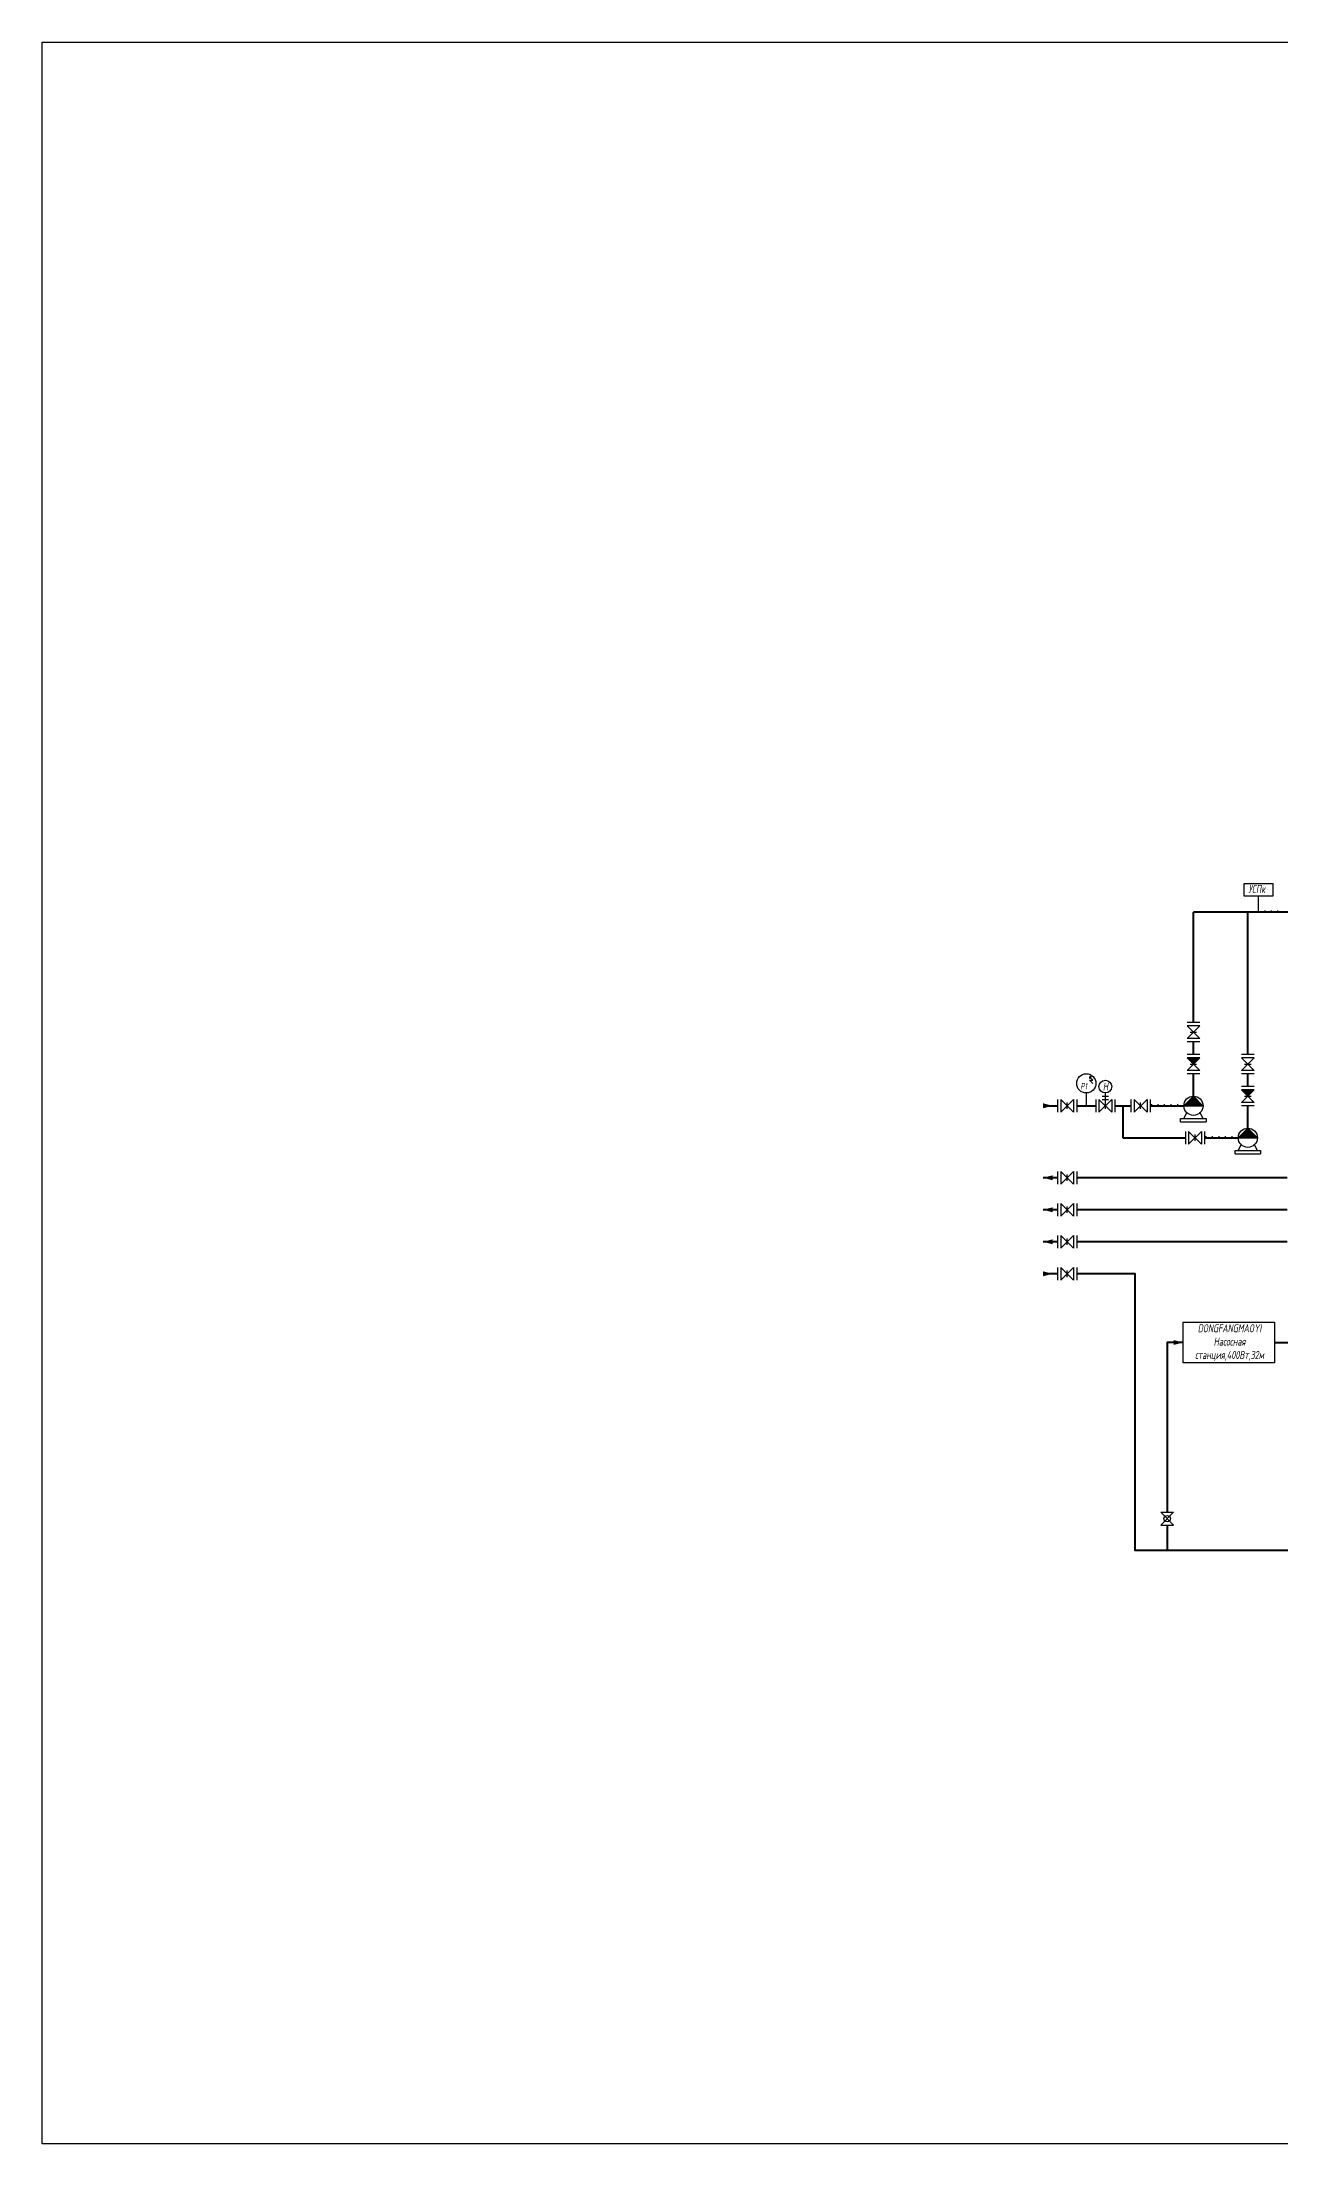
# Model space of a CAD drawing. Header units: millimetres. Extents: x -81605 to 298546, y -15960 to 81150.
# Drawn here: x 194142 to 232843, y -9893 to 55784 of the extents above; entities that cross this region are included whole.
import ezdxf

# ---------------------------------------------------------------- set-up
doc = ezdxf.new("R2010")
doc.units = ezdxf.units.MM
doc.layers.add('1', color=7, linetype='Continuous')
doc.layers.add('2', color=7, linetype='Continuous')
for name, color, linetype, lineweight in [('В10', 66, 'Continuous', 40), ('В50', 180, 'Continuous', 40), ('В60Н', 140, 'Continuous', 40), ('В70', 120, 'Continuous', 40), ('К20Н', 33, 'Continuous', 40)]:
    doc.layers.add(name, color=color, linetype=linetype, lineweight=lineweight)
doc.layers.add('К10', color=7, linetype='Continuous', lineweight=40, true_color=0xffbe00)
doc.styles.add('Eskd знаки', font='eskd.shx', dxfattribs={"width": 0.8, "oblique": 10})

msp = doc.modelspace()

# ---------------------------------------------------------------- hatches: boundary and pattern name
h = msp.add_hatch(color=256)
h.dxf.hatch_style = 1
h.paths.add_polyline_path([(230309, 24046), (229909, 24046), (230109, 23846)])
h = msp.add_hatch(color=256)
h.dxf.hatch_style = 1
h.paths.add_polyline_path([(232009, 23046), (231609, 23046), (231809, 22846)])
h = msp.add_hatch(color=256)
h.dxf.hatch_style = 1
h.paths.add_polyline_path([(230408, 22546), (230109, 22846), (229810, 22546)])
h = msp.add_hatch(color=256)
h.dxf.hatch_style = 1
h.paths.add_polyline_path([(232108, 21546), (231809, 21846), (231510, 21546)])

# ---------------------------------------------------------------- linework, layer by layer
for p, q in [((232350, 28596), (232350, 28646)), ((232550, 28596), (232550, 28646)), ((232750, 28596), (232750, 28646)), ((230309, 25146), (229909, 25146)), ((230309, 25046), (229909, 25046)), ((229909, 25046), (230309, 24646)), ((230309, 25046), (229909, 24646)), ((230309, 24646), (229909, 24646)), ((230309, 24546), (229909, 24546)), ((230009, 24846), (230209, 24846)), ((230309, 24146), (229909, 24146)), ((230309, 24046), (229909, 24046)), ((229909, 24046), (230309, 23646)), ((230309, 24046), (229909, 23646)), ((230309, 23646), (229909, 23646)), ((230009, 23846), (230209, 23846)), ((232009, 24146), (231609, 24146)), ((232009, 24046), (231609, 24046)), ((231609, 24046), (232009, 23646)), ((232009, 24046), (231609, 23646)), ((232009, 23646), (231609, 23646)), ((231709, 23846), (231909, 23846)), ((226962, 23346), (226862, 23446)), ((226962, 23246), (226862, 23346)), ((226862, 23346), (226962, 23346)), ((230309, 23546), (229909, 23546)), ((232009, 23546), (231609, 23546)), ((232009, 23146), (231609, 23146)), ((232009, 23046), (231609, 23046)), ((231609, 23046), (232009, 22646)), ((232009, 23046), (231609, 22646)), ((225864, 22746), (225864, 22346)), ((225964, 22746), (225964, 22346)), ((225964, 22346), (226364, 22746)), ((225964, 22746), (226364, 22346)), ((226164, 22446), (226164, 22646)), ((226364, 22746), (226364, 22346)), ((226464, 22746), (226464, 22346)), ((226762, 22946), (226762, 22546)), ((227059, 22746), (227059, 22346)), ((227159, 22746), (227159, 22346)), ((227159, 22346), (227559, 22746)), ((227159, 22746), (227559, 22346)), ((227259, 22846), (227459, 22846)), ((227259, 22746), (227459, 22746)), ((227359, 22446), (227359, 22946)), ((227559, 22746), (227559, 22346)), ((227659, 22746), (227659, 22346)), ((228159, 22746), (228159, 22346)), ((228259, 22746), (228259, 22346)), ((228259, 22346), (228659, 22746)), ((228259, 22746), (228659, 22346)), ((228459, 22446), (228459, 22646)), ((228659, 22746), (228659, 22346)), ((228759, 22746), (228759, 22346)), ((228809, 22546), (228809, 22596)), ((229009, 22546), (229009, 22596)), ((229209, 22546), (229209, 22596)), ((229409, 22546), (229409, 22596)), ((229609, 22596), (229609, 22546)), ((229809, 22546), (230409, 22546)), ((229809, 22146), (229909, 22346)), ((230409, 22146), (230309, 22346)), ((232009, 22646), (231609, 22646)), ((232009, 22546), (231609, 22546)), ((231709, 22846), (231909, 22846)), ((229709, 22046), (229709, 22146)), ((229709, 22146), (230509, 22146)), ((229709, 22046), (230509, 22046)), ((229860, 21746), (229860, 21346)), ((229960, 21746), (229960, 21346)), ((229960, 21346), (230360, 21746)), ((229960, 21746), (230360, 21346)), ((230360, 21746), (230360, 21346)), ((230460, 21746), (230460, 21346)), ((230509, 22146), (230509, 22046)), ((230160, 21446), (230160, 21646)), ((230510, 21546), (230510, 21596)), ((230710, 21546), (230710, 21596)), ((230910, 21546), (230910, 21596)), ((231110, 21546), (231110, 21596)), ((231310, 21596), (231310, 21546)), ((231409, 21046), (231409, 21146)), ((231409, 21146), (232209, 21146)), ((231409, 21046), (232209, 21046)), ((231509, 21546), (232109, 21546)), ((231509, 21146), (231609, 21346)), ((232109, 21146), (232009, 21346)), ((232209, 21146), (232209, 21046)), ((225864, 20496), (225864, 20096)), ((225964, 20496), (225964, 20096)), ((225964, 20096), (226364, 20496)), ((225964, 20496), (226364, 20096)), ((226164, 20196), (226164, 20396)), ((226364, 20496), (226364, 20096)), ((226464, 20496), (226464, 20096)), ((225864, 19496), (225864, 19096)), ((225964, 19496), (225964, 19096)), ((225964, 19096), (226364, 19496)), ((225964, 19496), (226364, 19096)), ((226164, 19196), (226164, 19396)), ((226364, 19496), (226364, 19096)), ((226464, 19496), (226464, 19096)), ((225864, 18496), (225864, 18096)), ((225964, 18496), (225964, 18096)), ((225964, 18096), (226364, 18496)), ((225964, 18496), (226364, 18096)), ((226164, 18196), (226164, 18396)), ((226364, 18496), (226364, 18096)), ((226464, 18496), (226464, 18096)), ((225864, 17496), (225864, 17096)), ((225964, 17496), (225964, 17096)), ((225964, 17096), (226364, 17496)), ((225964, 17496), (226364, 17096)), ((226164, 17196), (226164, 17396)), ((226364, 17496), (226364, 17096)), ((226464, 17496), (226464, 17096)), ((229088, 9846), (229488, 9846)), ((229488, 9846), (229088, 9446)), ((229088, 9846), (229488, 9446)), ((229088, 9446), (229488, 9446))]:
    msp.add_line(p, q)
at = {"ltscale": 10}
for p, q in [((230109, 22846), (229810, 22546)), ((230109, 22846), (230408, 22546)), ((231809, 21846), (231510, 21546)), ((231809, 21846), (232108, 21546))]:
    msp.add_line(p, q, dxfattribs=at)
at = {"color": 3}
msp.add_lwpolyline([(194142, 55784), (298546, 55784), (298546, -9893), (194142, -9893)], close=True, dxfattribs=at)
for points in [[(232590, 29096), (231690, 29096), (231690, 29496), (232590, 29496)], [(229788, 15781), (232638, 15781), (232638, 14518), (229788, 14518)]]:
    msp.add_lwpolyline(points, close=True)
msp.add_lwpolyline([(232140, 28596), (232140, 29096)])
for centre, radius in [((226762, 23246), 300), ((227359, 23146), 200), ((230109, 22546), 300), ((231809, 21546), 300), ((229288, 9646), 100)]:
    msp.add_circle(centre, radius)
at = {"layer": '1'}
for p, q in [((226862, 23446), (226912, 23446)), ((226912, 23446), (226862, 23446)), ((226862, 23446), (226862, 23396)), ((226862, 23396), (226912, 23446))]:
    msp.add_line(p, q, dxfattribs=at)
at = {"layer": 'В10'}
for p, q in [((231809, 28596), (230109, 28596)), ((230109, 25146), (230109, 28596)), ((231809, 24146), (231809, 28596)), ((233350, 28596), (231809, 28596)), ((230109, 24146), (230109, 24546)), ((230109, 22846), (230109, 23546)), ((231809, 23146), (231809, 23546)), ((225414, 22546), (225864, 22546)), ((226464, 22546), (227059, 22546)), ((227659, 22546), (228159, 22546)), ((227909, 22546), (227909, 21546)), ((228759, 22546), (229810, 22546)), ((231809, 21846), (231809, 22546)), ((227909, 21546), (229860, 21546)), ((230460, 21546), (231509, 21546))]:
    msp.add_line(p, q, dxfattribs=at)
msp.add_lwpolyline([(225414, 22546, 154, 0, 0), (225714, 22546, 0, 0, 0)], format="xyseb", dxfattribs=at)
at = {"layer": 'В50'}
msp.add_lwpolyline([(225714, 18296, 154, 0, 0), (225414, 18296, 0, 0, 0)], format="xyseb", dxfattribs=at)
for points in [[(225864, 18296), (225414, 18296)], [(233038, 18296), (226464, 18296)]]:
    msp.add_lwpolyline(points, dxfattribs=at)
at = {"layer": 'В60Н'}
msp.add_lwpolyline([(225414, 17296, 154, 0, 0), (225714, 17296, 0, 0, 0)], format="xyseb", dxfattribs=at)
for points in [[(225864, 17296), (225414, 17296)], [(234224, 8646), (228288, 8646), (228288, 17296), (226464, 17296)]]:
    msp.add_lwpolyline(points, dxfattribs=at)
at = {"layer": 'В70'}
for points in [[(232638, 15149), (233138, 15149), (233138, 25928), (233638, 25928)], [(229788, 15149), (229288, 15149), (229288, 9846)], [(229288, 9446), (229288, 8646)]]:
    msp.add_lwpolyline(points, dxfattribs=at)
msp.add_lwpolyline([(229488, 15149, 154, 0, 0), (229788, 15149, 0, 0, 0)], format="xyseb", dxfattribs=at)
at = {"layer": 'К10'}
msp.add_lwpolyline([(225714, 19296, 154, 0, 0), (225414, 19296, 0, 0, 0)], format="xyseb", dxfattribs=at)
for points in [[(225864, 19296), (225414, 19296)], [(233038, 19296), (226464, 19296)]]:
    msp.add_lwpolyline(points, dxfattribs=at)
at = {"layer": 'К20Н'}
msp.add_lwpolyline([(225714, 20296, 154, 0, 0), (225414, 20296, 0, 0, 0)], format="xyseb", dxfattribs=at)
for points in [[(225864, 20296), (225414, 20296)], [(233038, 20296), (226464, 20296)]]:
    msp.add_lwpolyline(points, dxfattribs=at)

# ---------------------------------------------------------------- texts
at = {"layer": '1', "attachment_point": 1, "style": 'Eskd знаки'}
for s, width, insert, char_height in [('УСПк', 2263.46, (231827, 29444), 250), ('P1', 522.43, (226582, 23260), 200)]:
    msp.add_mtext_dynamic_manual_height_columns(s, width=width, gutter_width=22.5, heights=[0], dxfattribs=dict(at, insert=insert, char_height=char_height))
at = {"layer": '1', "ltscale": 15, "insert": (231238, 15143), "char_height": 250, "width": 285.44, "attachment_point": 5, "style": 'Eskd знаки'}
msp.add_mtext('DONGFANGMAOYI Насосная станция,400Вт,32м', dxfattribs=at)
at = {"layer": '2', "ltscale": 15, "insert": (227279, 23271), "char_height": 250, "width": 548.04, "attachment_point": 1, "style": 'Eskd знаки'}
msp.add_mtext('Н', dxfattribs=at)

doc.saveas('drawing.dxf')
